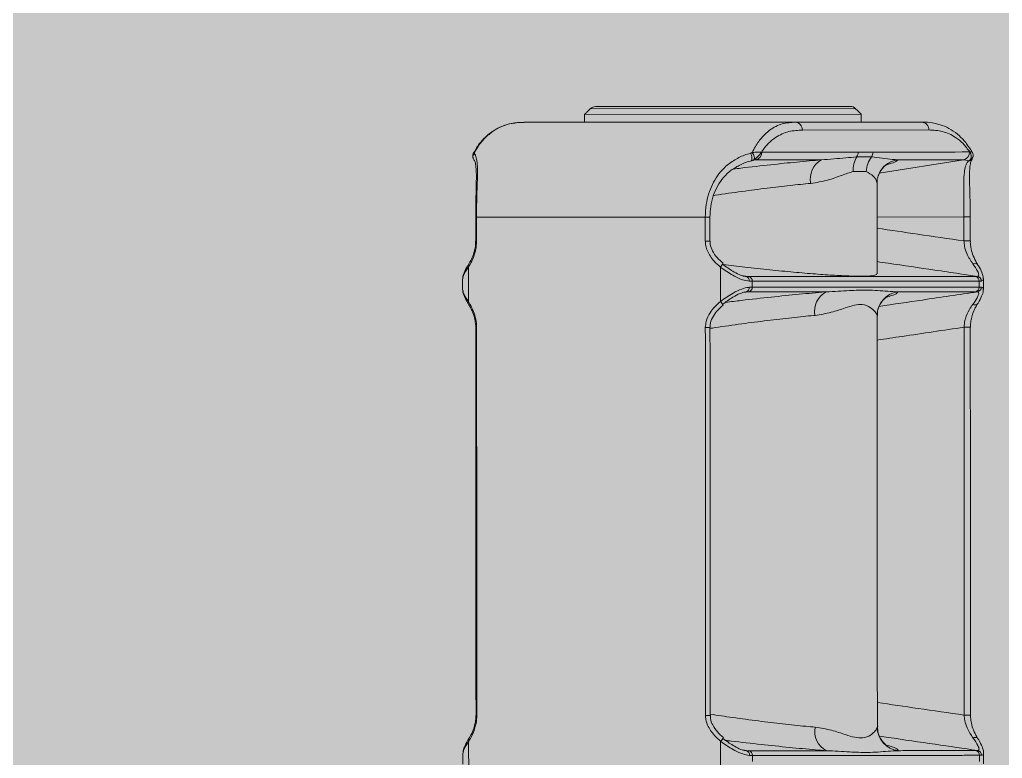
# Model space of a CAD drawing. Header units: millimetres. Extents: x 7964926 to 16080295, y -6277184 to -2986664.
# Drawn here: x 8008879.1 to 8009003.5, y -3080599.3 to -3080505.8 of the extents above; entities that cross this region are included whole.
import ezdxf

# ---------------------------------------------------------------- set-up
doc = ezdxf.new("R2010")
doc.units = ezdxf.units.MM
doc.header["$LTSCALE"] = 2000
doc.header["$MEASUREMENT"] = 0
doc.layers.add('L - paving', color=9, linetype='Continuous', lineweight=5)
doc.layers.add('L-HATCH', color=8, linetype='Continuous', lineweight=5)

# ---------------------------------------------------------------- blocks, each defined once
blk = doc.blocks.new('gym')
at = {"linetype": 'Continuous', "lineweight": 15}
for p, q in [((-3560.85, 138.08), (-3594.44, 138.06)), ((-3561.56, 138.37), (-3593.73, 138.36)), ((-3560.14, 137.37), (-3595.15, 137.35)), ((-3602.8, 136.35), (-3568.48, 136.37)), ((-3568.48, 136.37), (-3552.48, 136.38)), ((-3551.59, 135.38), (-3567.59, 135.37)), ((-3573.96, 131.52), (-3573.5, 131.59)), ((-3557.85, 129.92), (-3547.21, 131.61)), ((-3608.82, 124.34), (-3579.87, 124.36)), ((-3579.87, 124.36), (-3579.29, 124.36)), ((-3558.13, 124.37), (-3547.14, 124.38)), ((-3547.14, 124.38), (-3546.35, 124.38)), ((-3546.35, 124.38), (-3546.35, 124.38)), ((-3608.93, 124.34), (-3608.82, 124.34)), ((-3608.92, 121.3), (-3608.82, 121.3)), ((-3579.87, 121.32), (-3579.29, 121.32)), ((-3546.35, 121.34), (-3547.14, 121.34)), ((-3546.35, 121.34), (-3546.35, 121.34)), ((-3609.85, 118.02), (-3609.85, 113.67)), ((-3577.97, 113.68), (-3577.97, 118.04)), ((-3573.93, 116.25), (-3573.93, 115.48)), ((-3545.23, 115.5), (-3545.23, 116.26)), ((-3608.92, 110.39), (-3608.81, 110.39)), ((-3579.28, 110.4), (-3579.87, 110.4)), ((-3546.34, 110.42), (-3547.13, 110.42)), ((-3546.34, 110.42), (-3546.34, 110.42)), ((-3608.89, 61.3), (-3608.78, 61.3)), ((-3579.25, 61.31), (-3579.84, 61.31)), ((-3546.31, 61.33), (-3547.11, 61.33)), ((-3546.31, 61.33), (-3546.31, 61.33)), ((-3609.82, 58.01), (-3609.81, 53.66)), ((-3577.93, 53.68), (-3577.94, 58.03)), ((-3573.89, 56.24), (-3573.89, 55.47)), ((-3545.19, 55.49), (-3545.19, 56.26))]:
    blk.add_line(p, q, dxfattribs=at)
at = {"linetype": 'Continuous', "lineweight": 15, "flags": 128}
for points in [[(-3574.14, 131.45), (-3574.07, 131.47), (-3574.01, 131.55), (-3573.98, 131.66), (-3573.98, 131.8), (-3573.99, 131.97), (-3574.03, 132.14), (-3574.09, 132.3), (-3574.17, 132.44)], [(-3573.95, 132.52), (-3573.86, 132.41), (-3573.78, 132.29), (-3573.72, 132.15), (-3573.68, 132.01), (-3573.66, 131.87), (-3573.67, 131.75), (-3573.7, 131.66), (-3573.76, 131.59)], [(-3545.42, 118.38), (-3545.43, 118.38), (-3545.5, 118.46), (-3545.61, 118.5), (-3545.74, 118.52), (-3545.88, 118.5), (-3546.02, 118.45)], [(-3545.42, 113.38), (-3545.42, 113.37), (-3545.5, 113.3), (-3545.6, 113.26), (-3545.73, 113.24), (-3545.87, 113.26), (-3546.02, 113.31)], [(-3545.99, 58.44), (-3545.84, 58.49), (-3545.7, 58.51), (-3545.57, 58.5), (-3545.47, 58.45), (-3545.39, 58.38), (-3545.39, 58.37)]]:
    blk.add_lwpolyline(points, dxfattribs=at)
at = {"linetype": 'Continuous', "lineweight": 15}
for centre, radius, start, end in [((-3593.73, 137.35), 1, 90.0323, 135.0323), ((-3561.56, 137.37), 1, 45.0323, 90.0323), ((-3568.54, 135.42), 0.951, 356.9367, 86.5589), ((-3552.54, 135.43), 0.951, 356.936, 86.5591), ((-3608.77, 132.09), 0.539, 129.6536, 182.6053), ((-3608.7, 131.99), 0.581, 133.2345, 217.5282), ((-3573.7, 132.54), 0.97, 282.0112, 2.5073), ((-3572.73, 130.9), 1.68, 90.0366, 91.7389), ((-3557.98, 130.37), 3.17, 149.5763, 184.3227), ((-3561.61, 132.58), 1.08, 325.6557, 0.3231), ((-3556.28, 129.99), 3.23, 142.1092, 177.5131), ((-3559.73, 132.58), 1.08, 325.6557, 0.3231), ((-3547.41, 132.55), 0.97, 282.011, 2.5079), ((-3546.44, 130.92), 1.68, 88.3256, 90.0283), ((-3546.53, 132.14), 0.557, 287.4818, 355.964), ((-3573.49, 130.09), 1.5, 90.0526, 99.04), ((-3563.86, 129.21), 2.73, 119.1202, 192.4803), ((-3555.15, 128.63), 2.99, 97.0109, 159.7355), ((-3547.22, 130.02), 1.58, 65.7922, 89.6882), ((-3546.56, 132.03), 0.564, 269.0879, 320.5113), ((-3609.55, 118.18), 0.335, 149.96, 207.6644), ((-3579.47, 119.48), 2.08, 316.0573, 331.7592), ((-3574.87, 116.3), 0.565, 355.0935, 74.8703), ((-3574.51, 116.27), 0.582, 357.5592, 78.0514), ((-3545.81, 116.29), 0.582, 357.5569, 78.0537), ((-3545.54, 116.28), 0.595, 359.2758, 80.2982), ((-3574.87, 115.43), 0.565, 285.1942, 4.9711), ((-3574.51, 115.46), 0.582, 282.0142, 2.5043), ((-3563.33, 112.48), 2.72, 117.246, 191.7795), ((-3555.13, 111.92), 3, 97.1318, 179.9471), ((-3545.81, 115.47), 0.582, 282.0119, 2.5066), ((-3545.54, 115.48), 0.595, 279.7664, 0.7887), ((-3609.55, 113.51), 0.335, 152.4154, 209.8429), ((-3579.49, 112.22), 2.11, 28.4394, 43.9326), ((-3563.3, 59.26), 2.72, 168.2851, 242.8184), ((-3555.1, 59.82), 3, 180.1174, 262.9326), ((-3579.45, 59.49), 2.1, 316.0957, 331.6905), ((-3609.52, 58.17), 0.335, 149.9602, 207.6643), ((-3574.83, 56.29), 0.565, 355.0933, 74.8705), ((-3574.48, 56.26), 0.582, 357.5594, 78.0512), ((-3545.77, 56.28), 0.582, 357.557, 78.0536), ((-3545.51, 56.27), 0.595, 359.2756, 80.2984)]:
    blk.add_arc(centre, radius, start, end, dxfattribs=at)
for points in [[(-3594.44, 138.06), (-3595.15, 137.35)], [(-3560.14, 137.37), (-3560.85, 138.08)], [(-3595.15, 137.35), (-3595.14, 136.35)], [(-3560.14, 136.37), (-3560.14, 137.37)], [(-3609.12, 132.5), (-3609.09, 132.42)], [(-3574.17, 132.44), (-3573.95, 132.52)], [(-3573.76, 131.59), (-3573.92, 131.53)], [(-3573.92, 131.52), (-3573.89, 131.52)], [(-3546.57, 131.47), (-3546.36, 131.61)], [(-3559.51, 130.13), (-3561.14, 130.13)], [(-3558.13, 117.19), (-3558.14, 128.69)], [(-3579.29, 121.32), (-3579.29, 124.36)], [(-3546.35, 121.34), (-3546.35, 124.38)], [(-3608.93, 124.34), (-3608.92, 121.3)], [(-3574.72, 116.85), (-3575.17, 116.92)], [(-3610.58, 116.53), (-3610.58, 115.15)], [(-3574.72, 116.85), (-3574.39, 116.84)], [(-3573.93, 116.25), (-3574.3, 116.25)], [(-3545.69, 116.86), (-3545.44, 116.86)], [(-3544.95, 116.27), (-3545.23, 116.26)], [(-3544.68, 115.18), (-3544.68, 116.57)], [(-3574.92, 114.85), (-3574.72, 114.88)], [(-3574.39, 114.89), (-3574.72, 114.88)], [(-3574.3, 115.47), (-3573.93, 115.48)], [(-3545.44, 114.9), (-3545.69, 114.9)], [(-3545.23, 115.5), (-3544.94, 115.49)], [(-3558.13, 111.91), (-3558.13, 111.92)], [(-3558.1, 59.83), (-3558.13, 111.91)], [(-3608.92, 110.39), (-3608.89, 61.3)], [(-3579.25, 61.31), (-3579.28, 110.4)], [(-3546.31, 61.33), (-3546.34, 110.42)], [(-3558.1, 59.81), (-3558.1, 59.83)], [(-3610.54, 56.53), (-3610.54, 55.14)], [(-3574.69, 56.84), (-3575.14, 56.92)], [(-3574.69, 56.84), (-3574.35, 56.83)], [(-3573.89, 56.24), (-3574.27, 56.25)], [(-3545.65, 56.85), (-3545.41, 56.86)], [(-3544.91, 56.26), (-3545.19, 56.26)], [(-3544.65, 55.18), (-3544.65, 56.57)]]:
    blk.add_open_spline(points, degree=1, dxfattribs=at)
for points, knots in [([(-3602.8, 136.35), (-3603.44, 136.32), (-3604.71, 136.25), (-3606.34, 135.57), (-3607.65, 134.52), (-3608.5, 133.53), (-3608.96, 132.77), (-3609.12, 132.5)], [0, 0, 0, 0, 0.280779, 0.567233, 0.735527, 0.907527, 1, 1, 1, 1]), ([(-3602.81, 136.33), (-3602.98, 136.34), (-3603.58, 136.35), (-3604.61, 136.19), (-3605.79, 135.83), (-3606.5, 135.38), (-3606.82, 135.18)], [0, 0, 0, 0, 0.1317, 0.460852, 0.756409, 1, 1, 1, 1]), ([(-3573.95, 132.52), (-3573.81, 132.79), (-3573.41, 133.54), (-3572.67, 134.53), (-3571.54, 135.57), (-3570.13, 136.27), (-3569.03, 136.33), (-3568.48, 136.37)], [0, 0, 0, 0, 0.092473, 0.260569, 0.432764, 0.712598, 1, 1, 1, 1]), ([(-3550.44, 136.1), (-3550.66, 136.16), (-3551.33, 136.35), (-3552.02, 136.39), (-3552.46, 136.38), (-3552.48, 136.38)], [0, 0, 0, 0, 0.322011, 0.966194, 1, 1, 1, 1]), ([(-3546.11, 132.58), (-3546.34, 132.95), (-3546.83, 133.74), (-3547.72, 134.68), (-3548.76, 135.46), (-3549.69, 135.93), (-3550.26, 136.06), (-3550.44, 136.1)], [0, 0, 0, 0, 0.188797, 0.410391, 0.641811, 0.884107, 1, 1, 1, 1]), ([(-3606.82, 135.18), (-3606.86, 135.15), (-3607.25, 134.93), (-3607.92, 134.28), (-3608.66, 133.43), (-3609.03, 132.76), (-3609.15, 132.54)], [0, 0, 0, 0, 0.047193, 0.4410939, 0.8115073, 1, 1, 1, 1]), ([(-3567.59, 135.37), (-3568.15, 135.34), (-3569.3, 135.28), (-3570.75, 134.65), (-3571.92, 133.72), (-3572.49, 132.96), (-3572.78, 132.58)], [0, 0, 0, 0, 0.313321, 0.632442, 0.814297, 1, 1, 1, 1]), ([(-3546.39, 132.6), (-3546.68, 132.97), (-3547.25, 133.73), (-3548.41, 134.65), (-3549.87, 135.29), (-3551.01, 135.35), (-3551.59, 135.38)], [0, 0, 0, 0, 0.181627, 0.367555, 0.679809, 1, 1, 1, 1]), ([(-3609.18, 132.55), (-3609.18, 132.54), (-3609.24, 132.47), (-3609.31, 132.29), (-3609.31, 132.12), (-3609.31, 132.06)], [0, 0, 0, 0, 0.077989, 0.665234, 1, 1, 1, 1]), ([(-3609.31, 132.06), (-3609.31, 132), (-3609.3, 131.91), (-3609.25, 131.82), (-3609.24, 131.79)], [0, 0, 0, 0, 0.707607, 1, 1, 1, 1]), ([(-3609.18, 132.55), (-3609.18, 132.55), (-3609.2, 132.54), (-3609.15, 132.52), (-3609.12, 132.5)], [0, 0, 0, 0, 0.154236, 1, 1, 1, 1]), ([(-3609.09, 132.42), (-3609.05, 132.34), (-3608.9, 132.11), (-3608.76, 131.52), (-3608.68, 130.37), (-3608.73, 128.55), (-3608.81, 126.32), (-3608.82, 124.88), (-3608.82, 124.34)], [0, 0, 0, 0, 0.075848, 0.230181, 0.384334, 0.621014, 0.86011, 1, 1, 1, 1]), ([(-3579.87, 124.36), (-3579.85, 124.89), (-3579.78, 126.34), (-3579.08, 128.56), (-3577.8, 130.39), (-3576.35, 131.54), (-3575.18, 132.13), (-3574.42, 132.36), (-3574.17, 132.44)], [0, 0, 0, 0, 0.13989, 0.378987, 0.615665, 0.76982, 0.924153, 1, 1, 1, 1]), ([(-3573.95, 132.52), (-3573.8, 132.54), (-3573.57, 132.56), (-3573.27, 132.58), (-3573.07, 132.59), (-3572.93, 132.59), (-3572.86, 132.59), (-3572.83, 132.58), (-3572.81, 132.58), (-3572.79, 132.58), (-3572.79, 132.58), (-3572.78, 132.58), (-3572.78, 132.58), (-3572.78, 132.58)], [0, 0, 0, 0, 0.297241, 0.449272, 0.712119, 0.836835, 0.905834, 0.945425, 0.968346, 0.981642, 0.989361, 0.995883, 1, 1, 1, 1]), ([(-3572.78, 132.58), (-3572.78, 132.58), (-3572.78, 132.57), (-3572.79, 132.57), (-3572.79, 132.55), (-3572.81, 132.53), (-3572.83, 132.5), (-3572.88, 132.43), (-3572.99, 132.27), (-3573.16, 132.07), (-3573.43, 131.81), (-3573.63, 131.68), (-3573.76, 131.59)], [0, 0, 0, 0, 0.0042525, 0.0145565, 0.025213, 0.0437465, 0.0762621, 0.134449, 0.2447703, 0.5562763, 0.7016443, 1, 1, 1, 1]), ([(-3572.73, 132.58), (-3572.43, 132.58), (-3570.92, 132.58), (-3566.85, 132.58), (-3563.08, 132.59), (-3560.53, 132.59)], [0, 0, 0, 0, 0.074284, 0.371417, 1, 1, 1, 1]), ([(-3565.19, 131.6), (-3564.13, 131.68), (-3562.55, 131.81), (-3561.17, 131.93), (-3560.72, 131.97)], [0, 0, 0, 0, 0.668913, 1, 1, 1, 1]), ([(-3560.72, 131.97), (-3560.4, 131.99), (-3559.75, 132.01), (-3559.15, 131.99), (-3558.83, 131.97)], [0, 0, 0, 0, 0.481706, 1, 1, 1, 1]), ([(-3560.53, 132.59), (-3560.23, 132.59), (-3559.6, 132.58), (-3558.97, 132.59), (-3558.65, 132.59)], [0, 0, 0, 0, 0.481689, 1, 1, 1, 1]), ([(-3558.83, 131.97), (-3557.92, 131.86), (-3556.72, 131.71), (-3555.74, 131.62), (-3555.52, 131.6)], [0, 0, 0, 0, 0.766573, 1, 1, 1, 1]), ([(-3558.65, 132.59), (-3557, 132.59), (-3552.93, 132.59), (-3548.86, 132.59), (-3546.44, 132.6)], [0, 0, 0, 0, 0.405733, 1, 1, 1, 1]), ([(-3546.1, 132.58), (-3546.11, 132.59), (-3546.12, 132.6), (-3546.19, 132.61), (-3546.27, 132.61), (-3546.32, 132.6), (-3546.35, 132.6), (-3546.37, 132.6), (-3546.38, 132.6), (-3546.39, 132.6), (-3546.39, 132.6), (-3546.39, 132.6), (-3546.39, 132.6)], [0, 0, 0, 0, 0.174963, 0.568724, 0.755543, 0.8589, 0.918222, 0.952562, 0.9725, 0.984059, 0.993812, 1, 1, 1, 1]), ([(-3546.36, 131.61), (-3546.3, 131.7), (-3546.22, 131.83), (-3546.21, 132.09), (-3546.25, 132.28), (-3546.32, 132.44), (-3546.35, 132.51), (-3546.37, 132.55), (-3546.38, 132.57), (-3546.39, 132.58), (-3546.39, 132.59), (-3546.39, 132.59), (-3546.39, 132.6)], [0, 0, 0, 0, 0.2983535, 0.4437244, 0.7552275, 0.8655437, 0.9237381, 0.956258, 0.9747874, 0.9854297, 0.9957362, 1, 1, 1, 1]), ([(-3546.13, 131.69), (-3546.1, 131.73), (-3546.02, 131.82), (-3545.98, 131.97), (-3545.98, 132.06), (-3545.98, 132.1)], [0, 0, 0, 0, 0.325044, 0.734806, 1, 1, 1, 1]), ([(-3545.97, 132.1), (-3545.97, 132.16), (-3545.97, 132.28), (-3546.03, 132.45), (-3546.08, 132.54), (-3546.1, 132.58)], [0, 0, 0, 0, 0.295432, 0.688269, 1, 1, 1, 1]), ([(-3609.16, 131.64), (-3609.16, 131.63), (-3609.11, 131.59), (-3608.99, 131.33), (-3608.88, 130.71), (-3608.84, 129.79), (-3608.85, 128.87), (-3608.86, 128.22), (-3608.87, 128.02)], [0, 0, 0, 0, 0.0348983, 0.2425353, 0.4659135, 0.6854096, 0.9023669, 1, 1, 1, 1]), ([(-3579.28, 124.36), (-3579.27, 124.81), (-3579.23, 125.73), (-3578.89, 127.07), (-3578.35, 128.33), (-3577.58, 129.42), (-3576.61, 130.33), (-3575.41, 131.02), (-3574.48, 131.4), (-3573.95, 131.49), (-3573.91, 131.5)], [0, 0, 0, 0, 0.127112, 0.263221, 0.399273, 0.538263, 0.680624, 0.829417, 0.987853, 1, 1, 1, 1]), ([(-3576.31, 130.44), (-3576, 130.48), (-3574.39, 130.68), (-3571.67, 130.98), (-3568.22, 131.34), (-3566.21, 131.51), (-3565.19, 131.6)], [0, 0, 0, 0, 0.078966, 0.405242, 0.698886, 1, 1, 1, 1]), ([(-3573.84, 131.54), (-3573.81, 131.55), (-3573.77, 131.57), (-3573.74, 131.57), (-3573.73, 131.57)], [0, 0, 0, 0, 0.586565, 1, 1, 1, 1]), ([(-3565.19, 131.6), (-3565.54, 131.6), (-3568.31, 131.59), (-3571.08, 131.59), (-3573.5, 131.59)], [0, 0, 0, 0, 0.1269, 1, 1, 1, 1]), ([(-3557.95, 129.6), (-3557.92, 129.72), (-3557.82, 130.07), (-3557.5, 130.49), (-3557.16, 130.84), (-3556.91, 131.01), (-3556.79, 131.07), (-3556.8, 131.07), (-3556.81, 131.06)], [0, 0, 0, 0, 0.097569, 0.287236, 0.467725, 0.658374, 0.877868, 1, 1, 1, 1]), ([(-3555.52, 131.6), (-3555.59, 131.51), (-3555.74, 131.34), (-3556.46, 131.11), (-3556.79, 131.01)], [0, 0, 0, 0, 0.5379, 1, 1, 1, 1]), ([(-3547.21, 131.61), (-3547.51, 131.61), (-3549.02, 131.6), (-3551.79, 131.6), (-3554.26, 131.6), (-3555.52, 131.6)], [0, 0, 0, 0, 0.109137, 0.545689, 1, 1, 1, 1]), ([(-3547.14, 124.38), (-3547.14, 124.85), (-3547.15, 126.11), (-3547.18, 128.07), (-3547.15, 129.67), (-3546.99, 130.67), (-3546.8, 131.19), (-3546.63, 131.4), (-3546.57, 131.47)], [0, 0, 0, 0, 0.136372, 0.370682, 0.606157, 0.763521, 0.921131, 1, 1, 1, 1]), ([(-3546.4, 127.75), (-3546.41, 128.01), (-3546.43, 128.71), (-3546.44, 129.69), (-3546.41, 130.62), (-3546.31, 131.28), (-3546.19, 131.59), (-3546.13, 131.65), (-3546.12, 131.67)], [0, 0, 0, 0, 0.11761, 0.321335, 0.524764, 0.726842, 0.932643, 1, 1, 1, 1]), ([(-3561.14, 130.13), (-3561.62, 129.98), (-3562.59, 129.66), (-3564.37, 128.97), (-3565.8, 128.74), (-3566.53, 128.62)], [0, 0, 0, 0, 0.319772, 0.656313, 1, 1, 1, 1]), ([(-3558.15, 128.69), (-3558.16, 128.75), (-3558.17, 128.92), (-3558.54, 129.57), (-3559.19, 129.94), (-3559.51, 130.13)], [0, 0, 0, 0, 0.195189, 0.593212, 1, 1, 1, 1]), ([(-3558.12, 128.69), (-3558.13, 128.75), (-3558.14, 129.01), (-3558.1, 129.38), (-3557.96, 129.64), (-3557.95, 129.66)], [0, 0, 0, 0, 0.190497, 0.914526, 1, 1, 1, 1]), ([(-3566.53, 128.62), (-3567.39, 128.54), (-3569.13, 128.37), (-3572.09, 128.02), (-3575.27, 127.6), (-3577.58, 127.28), (-3578.77, 127.1), (-3578.85, 127.09)], [0, 0, 0, 0, 0.2327566, 0.4714644, 0.7229941, 0.9818997, 1, 1, 1, 1]), ([(-3608.87, 128.02), (-3608.87, 127.78), (-3608.89, 127.11), (-3608.92, 125.85), (-3608.92, 124.85), (-3608.92, 124.34)], [0, 0, 0, 0, 0.2189193, 0.6106606, 1, 1, 1, 1]), ([(-3546.35, 124.38), (-3546.35, 124.84), (-3546.35, 125.8), (-3546.38, 126.95), (-3546.4, 127.57), (-3546.4, 127.75)], [0, 0, 0, 0, 0.38965, 0.819571, 1, 1, 1, 1]), ([(-3579.87, 121.32), (-3579.87, 121.72), (-3579.87, 122.73), (-3579.87, 123.75), (-3579.87, 124.36)], [0, 0, 0, 0, 0.394492, 1, 1, 1, 1]), ([(-3547.14, 121.34), (-3547.14, 121.97), (-3547.14, 122.99), (-3547.14, 124), (-3547.14, 124.38)], [0, 0, 0, 0, 0.628029, 1, 1, 1, 1]), ([(-3608.82, 124.34), (-3608.82, 123.94), (-3608.82, 122.93), (-3608.82, 121.92), (-3608.82, 121.3)], [0, 0, 0, 0, 0.394495, 1, 1, 1, 1]), ([(-3547.14, 121.34), (-3549.09, 121.62), (-3552.75, 122.16), (-3556.42, 122.7), (-3558.13, 122.95)], [0, 0, 0, 0, 0.531967, 1, 1, 1, 1]), ([(-3608.82, 121.3), (-3608.84, 120.95), (-3608.86, 120.53), (-3609.06, 119.65), (-3609.36, 118.85), (-3609.71, 118.26), (-3609.85, 118.02)], [0, 0, 0, 0, 0.26908, 0.32301, 0.723013, 1, 1, 1, 1]), ([(-3608.94, 121.3), (-3608.94, 121.08), (-3608.94, 120.73), (-3609.02, 120.42), (-3609.05, 120.31)], [0, 0, 0, 0, 0.638256, 1, 1, 1, 1]), ([(-3577.97, 118.04), (-3578.24, 118.28), (-3578.89, 118.86), (-3579.6, 119.9), (-3579.86, 120.83), (-3579.87, 121.25), (-3579.87, 121.32)], [0, 0, 0, 0, 0.276951, 0.676904, 0.946554, 1, 1, 1, 1]), ([(-3577.62, 118.51), (-3577.88, 118.74), (-3578.41, 119.2), (-3578.96, 120.02), (-3579.28, 120.76), (-3579.26, 121.19), (-3579.25, 121.32)], [0, 0, 0, 0, 0.309398, 0.621984, 0.882548, 1, 1, 1, 1]), ([(-3546.02, 118.45), (-3546.29, 118.85), (-3546.71, 119.48), (-3547.08, 120.54), (-3547.12, 121.11), (-3547.14, 121.34)], [0, 0, 0, 0, 0.508323, 0.808245, 1, 1, 1, 1]), ([(-3546.28, 120.69), (-3546.31, 120.84), (-3546.35, 121.05), (-3546.33, 121.27), (-3546.33, 121.34)], [0, 0, 0, 0, 0.697985, 1, 1, 1, 1]), ([(-3545.42, 118.38), (-3545.46, 118.45), (-3545.66, 118.76), (-3545.95, 119.39), (-3546.22, 120.12), (-3546.27, 120.57), (-3546.28, 120.69)], [0, 0, 0, 0, 0.116866, 0.532596, 0.870858, 1, 1, 1, 1]), ([(-3609.05, 120.31), (-3609.08, 120.15), (-3609.18, 119.68), (-3609.46, 119.01), (-3609.72, 118.57), (-3609.85, 118.35)], [0, 0, 0, 0, 0.194534, 0.591795, 1, 1, 1, 1]), ([(-3609.84, 118.34), (-3609.88, 118.28), (-3610.12, 117.91), (-3610.38, 117.34), (-3610.59, 116.87), (-3610.56, 116.6), (-3610.56, 116.56)], [0, 0, 0, 0, 0.09135, 0.561946, 0.930084, 1, 1, 1, 1]), ([(-3577.72, 118.43), (-3577.65, 118.38), (-3577.16, 118.01), (-3576.37, 117.46), (-3575.44, 117), (-3574.95, 116.86), (-3574.75, 116.85), (-3574.72, 116.85)], [0, 0, 0, 0, 0.068046, 0.474694, 0.738911, 0.956421, 1, 1, 1, 1]), ([(-3558.2, 117.19), (-3558.19, 117.15), (-3558.16, 117.04), (-3558.7, 116.93), (-3559.79, 116.87), (-3561.39, 116.89), (-3563.45, 116.98), (-3565.89, 117.15), (-3568.66, 117.38), (-3571.68, 117.68), (-3574.71, 118.01), (-3576.72, 118.26), (-3577.64, 118.37)], [0, 0, 0, 0, 0.056854, 0.164327, 0.270867, 0.377406, 0.483499, 0.589595, 0.695913, 0.802235, 0.909346, 1, 1, 1, 1]), ([(-3558.13, 118.72), (-3557.67, 118.66), (-3555.24, 118.3), (-3551.75, 117.79), (-3547.98, 117.24), (-3546.18, 116.97), (-3545.44, 116.86)], [0, 0, 0, 0, 0.1086847, 0.5755392, 0.8239531, 1, 1, 1, 1]), ([(-3545.44, 116.86), (-3545.42, 116.87), (-3545.31, 116.88), (-3545.23, 117.04), (-3545.4, 117.57), (-3545.79, 118.12), (-3546.02, 118.45)], [0, 0, 0, 0, 0.047878, 0.285055, 0.573066, 1, 1, 1, 1]), ([(-3544.7, 116.6), (-3544.7, 116.67), (-3544.71, 116.93), (-3544.9, 117.42), (-3545.15, 117.95), (-3545.39, 118.32), (-3545.42, 118.38)], [0, 0, 0, 0, 0.126593, 0.444416, 0.908437, 1, 1, 1, 1]), ([(-3609.85, 118.02), (-3610.1, 117.64), (-3610.5, 117.04), (-3610.54, 116.69), (-3610.55, 116.57)], [0, 0, 0, 0, 0.645036, 1, 1, 1, 1]), ([(-3574.3, 116.25), (-3574.58, 116.29), (-3575.14, 116.37), (-3576.34, 116.94), (-3577.3, 117.55), (-3577.89, 117.98), (-3577.97, 118.04)], [0, 0, 0, 0, 0.273807, 0.541964, 0.935712, 1, 1, 1, 1]), ([(-3574.39, 116.84), (-3574.21, 116.84), (-3573.3, 116.84), (-3569.49, 116.84), (-3562.99, 116.85), (-3554.33, 116.85), (-3548.57, 116.85), (-3545.69, 116.86)], [0, 0, 0, 0, 0.018947, 0.094737, 0.397896, 0.698948, 1, 1, 1, 1]), ([(-3545.23, 116.26), (-3545.41, 116.26), (-3546.31, 116.26), (-3550.12, 116.26), (-3559.51, 116.25), (-3568.17, 116.25), (-3573.93, 116.25)], [0, 0, 0, 0, 0.018948, 0.094737, 0.397897, 1, 1, 1, 1]), ([(-3544.71, 116.57), (-3544.7, 116.54), (-3544.65, 116.36), (-3544.78, 116.29), (-3544.92, 116.27), (-3544.95, 116.27)], [0, 0, 0, 0, 0.137649, 0.853952, 1, 1, 1, 1]), ([(-3610.56, 115.12), (-3610.57, 115.08), (-3610.57, 114.86), (-3610.41, 114.43), (-3610.18, 113.88), (-3609.91, 113.47), (-3609.82, 113.34)], [0, 0, 0, 0, 0.072088, 0.365673, 0.809267, 1, 1, 1, 1]), ([(-3610.55, 115.12), (-3610.54, 115.02), (-3610.52, 114.73), (-3610.19, 114.15), (-3609.89, 113.73), (-3609.85, 113.67)], [0, 0, 0, 0, 0.279918, 0.898931, 1, 1, 1, 1]), ([(-3577.97, 113.68), (-3577.43, 114.06), (-3576.52, 114.7), (-3575.3, 115.28), (-3574.63, 115.46), (-3574.35, 115.47), (-3574.3, 115.47)], [0, 0, 0, 0, 0.410436, 0.700951, 0.949355, 1, 1, 1, 1]), ([(-3574.72, 114.88), (-3574.76, 114.88), (-3574.97, 114.86), (-3575.52, 114.7), (-3576.53, 114.17), (-3577.27, 113.62), (-3577.71, 113.29)], [0, 0, 0, 0, 0.047875, 0.285053, 0.573065, 1, 1, 1, 1]), ([(-3577.32, 113.57), (-3576.65, 113.65), (-3574.7, 113.89), (-3571.53, 114.24), (-3567.96, 114.61), (-3565.71, 114.8), (-3564.63, 114.89), (-3564.57, 114.89)], [0, 0, 0, 0, 0.147563, 0.427639, 0.706242, 0.984831, 1, 1, 1, 1]), ([(-3564.57, 114.89), (-3564.96, 114.89), (-3568.24, 114.89), (-3571.51, 114.89), (-3574.39, 114.89)], [0, 0, 0, 0, 0.119622, 1, 1, 1, 1]), ([(-3573.93, 115.48), (-3573.75, 115.48), (-3572.84, 115.48), (-3569.03, 115.48), (-3559.65, 115.49), (-3550.99, 115.49), (-3545.23, 115.5)], [0, 0, 0, 0, 0.018947, 0.094737, 0.397896, 1, 1, 1, 1]), ([(-3564.57, 114.89), (-3563.57, 114.95), (-3561.76, 115.05), (-3559.18, 115.18), (-3557.14, 114.98), (-3555.92, 114.92), (-3555.5, 114.9)], [0, 0, 0, 0, 0.29243, 0.531711, 0.836543, 1, 1, 1, 1]), ([(-3545.44, 114.9), (-3547.76, 114.55), (-3551.9, 113.94), (-3556.05, 113.33), (-3557.87, 113.06)], [0, 0, 0, 0, 0.559451, 1, 1, 1, 1]), ([(-3555.5, 114.9), (-3555.51, 114.86), (-3555.54, 114.74), (-3555.88, 114.54), (-3556.54, 114.34), (-3556.78, 114.26)], [0, 0, 0, 0, 0.221538, 0.715844, 1, 1, 1, 1]), ([(-3545.69, 114.9), (-3545.87, 114.9), (-3546.77, 114.9), (-3550.05, 114.9), (-3553.14, 114.9), (-3555.5, 114.9)], [0, 0, 0, 0, 0.0554093, 0.2770436, 1, 1, 1, 1]), ([(-3546.02, 113.31), (-3545.98, 113.36), (-3545.7, 113.73), (-3545.36, 114.28), (-3545.23, 114.75), (-3545.32, 114.88), (-3545.42, 114.89), (-3545.44, 114.9)], [0, 0, 0, 0, 0.068044, 0.474692, 0.738908, 0.956419, 1, 1, 1, 1]), ([(-3545.42, 113.38), (-3545.4, 113.41), (-3545.17, 113.76), (-3544.92, 114.31), (-3544.68, 114.82), (-3544.7, 115.11), (-3544.7, 115.15)], [0, 0, 0, 0, 0.043379, 0.518916, 0.921041, 1, 1, 1, 1]), ([(-3544.94, 115.49), (-3544.82, 115.47), (-3544.66, 115.43), (-3544.7, 115.23), (-3544.71, 115.18)], [0, 0, 0, 0, 0.789706, 1, 1, 1, 1]), ([(-3609.85, 113.67), (-3609.59, 113.22), (-3609.19, 112.49), (-3608.86, 111.29), (-3608.82, 110.64), (-3608.81, 110.39)], [0, 0, 0, 0, 0.500934, 0.803086, 1, 1, 1, 1]), ([(-3609.85, 113.34), (-3609.8, 113.27), (-3609.6, 112.96), (-3609.31, 112.33), (-3609.05, 111.6), (-3609, 111.15), (-3608.98, 111.03)], [0, 0, 0, 0, 0.116844, 0.532582, 0.870852, 1, 1, 1, 1]), ([(-3579.87, 110.4), (-3579.84, 110.66), (-3579.79, 111.31), (-3579.2, 112.51), (-3578.44, 113.23), (-3577.97, 113.68)], [0, 0, 0, 0, 0.1969139, 0.499064, 1, 1, 1, 1]), ([(-3579.24, 110.4), (-3579.25, 110.53), (-3579.28, 110.94), (-3578.98, 111.65), (-3578.44, 112.49), (-3577.91, 112.97), (-3577.63, 113.22)], [0, 0, 0, 0, 0.10881, 0.369155, 0.660606, 1, 1, 1, 1]), ([(-3558.13, 111.92), (-3558.18, 112.06), (-3558.29, 112.31), (-3558.96, 112.97), (-3559.87, 113.35), (-3560.97, 113.24), (-3562.27, 112.85), (-3563.89, 112.26), (-3565.29, 112.03), (-3565.99, 111.92)], [0, 0, 0, 0, 0.169704, 0.319964, 0.469682, 0.585046, 0.700712, 0.850543, 1, 1, 1, 1]), ([(-3558.09, 111.91), (-3558.09, 112.09), (-3558.11, 112.54), (-3557.86, 113.19), (-3557.5, 113.75), (-3557.14, 114.09), (-3556.89, 114.26), (-3556.78, 114.32), (-3556.79, 114.31), (-3556.8, 114.31)], [0, 0, 0, 0, 0.109969, 0.281025, 0.435284, 0.581942, 0.733859, 0.908421, 1, 1, 1, 1]), ([(-3547.13, 110.42), (-3547.11, 110.71), (-3547.08, 111.08), (-3546.86, 111.86), (-3546.53, 112.58), (-3546.17, 113.1), (-3546.02, 113.31)], [0, 0, 0, 0, 0.249124, 0.316204, 0.717818, 1, 1, 1, 1]), ([(-3546.2, 111.47), (-3546.17, 111.6), (-3546.08, 112.06), (-3545.8, 112.71), (-3545.54, 113.15), (-3545.41, 113.38)], [0, 0, 0, 0, 0.176343, 0.582643, 1, 1, 1, 1]), ([(-3608.98, 111.03), (-3608.95, 110.88), (-3608.91, 110.67), (-3608.93, 110.45), (-3608.93, 110.39)], [0, 0, 0, 0, 0.698233, 1, 1, 1, 1]), ([(-3565.99, 111.92), (-3566.04, 111.92), (-3566.96, 111.83), (-3568.91, 111.64), (-3571.99, 111.28), (-3575.26, 110.85), (-3577.72, 110.51), (-3579.06, 110.3), (-3579.28, 110.27)], [0, 0, 0, 0, 0.012729, 0.243224, 0.480569, 0.712582, 0.951399, 1, 1, 1, 1]), ([(-3546.33, 110.42), (-3546.32, 110.64), (-3546.32, 111.01), (-3546.24, 111.34), (-3546.2, 111.47)], [0, 0, 0, 0, 0.604982, 1, 1, 1, 1]), ([(-3608.81, 110.39), (-3608.81, 109.99), (-3608.81, 107.98), (-3608.81, 99.58), (-3608.8, 83.62), (-3608.79, 69.26), (-3608.78, 61.3)], [0, 0, 0, 0, 0.024448, 0.12224, 0.513408, 1, 1, 1, 1]), ([(-3579.84, 61.31), (-3579.84, 61.71), (-3579.84, 63.71), (-3579.84, 72.11), (-3579.85, 88.08), (-3579.86, 102.44), (-3579.87, 110.4)], [0, 0, 0, 0, 0.024448, 0.12224, 0.513408, 1, 1, 1, 1]), ([(-3558.13, 108.8), (-3557.07, 108.95), (-3553.4, 109.49), (-3549.74, 110.04), (-3547.13, 110.42)], [0, 0, 0, 0, 0.288775, 1, 1, 1, 1]), ([(-3547.11, 61.33), (-3547.11, 69.51), (-3547.12, 85.88), (-3547.13, 102.24), (-3547.13, 110.42)], [0, 0, 0, 0, 0.5, 1, 1, 1, 1]), ([(-3547.11, 61.33), (-3549.06, 61.62), (-3552.72, 62.15), (-3556.38, 62.69), (-3558.1, 62.94)], [0, 0, 0, 0, 0.531967, 1, 1, 1, 1]), ([(-3608.78, 61.3), (-3608.8, 60.94), (-3608.83, 60.52), (-3609.03, 59.65), (-3609.33, 58.84), (-3609.67, 58.25), (-3609.82, 58.01)], [0, 0, 0, 0, 0.269079, 0.323008, 0.723013, 1, 1, 1, 1]), ([(-3608.9, 61.3), (-3608.9, 61.07), (-3608.9, 60.72), (-3608.99, 60.41), (-3609.01, 60.3)], [0, 0, 0, 0, 0.638261, 1, 1, 1, 1]), ([(-3577.94, 58.03), (-3578.2, 58.27), (-3578.86, 58.86), (-3579.57, 59.9), (-3579.83, 60.82), (-3579.84, 61.24), (-3579.84, 61.31)], [0, 0, 0, 0, 0.276952, 0.676906, 0.946556, 1, 1, 1, 1]), ([(-3579.25, 61.45), (-3578.31, 61.31), (-3576.26, 61), (-3573.16, 60.59), (-3570.03, 60.22), (-3567.65, 59.96), (-3566.36, 59.85), (-3565.96, 59.81)], [0, 0, 0, 0, 0.201229, 0.436723, 0.663603, 0.896942, 1, 1, 1, 1]), ([(-3577.59, 58.5), (-3577.85, 58.73), (-3578.38, 59.19), (-3578.93, 60.02), (-3579.24, 60.75), (-3579.22, 61.18), (-3579.22, 61.31)], [0, 0, 0, 0, 0.3094579, 0.6220177, 0.8825621, 1, 1, 1, 1]), ([(-3545.99, 58.44), (-3546.25, 58.84), (-3546.68, 59.47), (-3547.04, 60.53), (-3547.09, 61.11), (-3547.11, 61.33)], [0, 0, 0, 0, 0.508323, 0.808245, 1, 1, 1, 1]), ([(-3546.25, 60.69), (-3546.28, 60.83), (-3546.32, 61.04), (-3546.3, 61.26), (-3546.3, 61.33)], [0, 0, 0, 0, 0.697981, 1, 1, 1, 1]), ([(-3609.01, 60.3), (-3609.05, 60.15), (-3609.14, 59.68), (-3609.43, 59), (-3609.69, 58.56), (-3609.82, 58.34)], [0, 0, 0, 0, 0.194535, 0.591796, 1, 1, 1, 1]), ([(-3565.96, 59.81), (-3565.26, 59.7), (-3563.86, 59.47), (-3562.24, 58.89), (-3560.94, 58.5), (-3559.83, 58.39), (-3558.93, 58.76), (-3558.26, 59.43), (-3558.15, 59.68), (-3558.1, 59.81)], [0, 0, 0, 0, 0.149457, 0.299288, 0.414954, 0.530318, 0.680036, 0.830296, 1, 1, 1, 1]), ([(-3556.77, 57.43), (-3556.77, 57.43), (-3556.74, 57.42), (-3556.86, 57.48), (-3557.14, 57.67), (-3557.54, 58.08), (-3557.91, 58.72), (-3558.12, 59.37), (-3558.08, 59.77), (-3558.06, 59.88)], [0, 0, 0, 0, 0.078688, 0.269627, 0.433254, 0.59169, 0.757271, 0.935204, 1, 1, 1, 1]), ([(-3545.38, 58.37), (-3545.43, 58.44), (-3545.63, 58.76), (-3545.92, 59.39), (-3546.18, 60.11), (-3546.23, 60.56), (-3546.25, 60.69)], [0, 0, 0, 0, 0.116846, 0.532583, 0.870853, 1, 1, 1, 1]), ([(-3557.85, 58.68), (-3557.47, 58.62), (-3555.12, 58.28), (-3550.97, 57.67), (-3547.2, 57.12), (-3545.41, 56.86)], [0, 0, 0, 0, 0.091251, 0.567237, 1, 1, 1, 1]), ([(-3609.81, 58.33), (-3609.85, 58.27), (-3610.08, 57.91), (-3610.34, 57.34), (-3610.55, 56.86), (-3610.53, 56.6), (-3610.53, 56.55)], [0, 0, 0, 0, 0.091349, 0.561946, 0.930083, 1, 1, 1, 1]), ([(-3609.82, 58.01), (-3610.07, 57.63), (-3610.46, 57.03), (-3610.5, 56.68), (-3610.52, 56.56)], [0, 0, 0, 0, 0.645036, 1, 1, 1, 1]), ([(-3574.27, 56.25), (-3574.55, 56.29), (-3575.1, 56.37), (-3576.31, 56.93), (-3577.27, 57.54), (-3577.85, 57.97), (-3577.94, 58.03)], [0, 0, 0, 0, 0.273807, 0.541964, 0.935712, 1, 1, 1, 1]), ([(-3577.68, 58.43), (-3577.61, 58.37), (-3577.13, 58), (-3576.34, 57.46), (-3575.41, 56.99), (-3574.92, 56.85), (-3574.72, 56.84), (-3574.69, 56.84)], [0, 0, 0, 0, 0.0680459, 0.4746948, 0.7389113, 0.9564212, 1, 1, 1, 1]), ([(-3564.54, 56.84), (-3565, 56.88), (-3566.48, 56.99), (-3569.22, 57.25), (-3572.81, 57.62), (-3575.55, 57.93), (-3577.06, 58.12), (-3577.3, 58.15)], [0, 0, 0, 0, 0.122608, 0.396179, 0.669763, 0.945604, 1, 1, 1, 1]), ([(-3556.74, 57.49), (-3556.38, 57.37), (-3555.66, 57.12), (-3555.46, 56.93), (-3555.47, 56.85), (-3555.47, 56.84)], [0, 0, 0, 0, 0.483336, 0.973319, 1, 1, 1, 1]), ([(-3545.41, 56.86), (-3545.39, 56.86), (-3545.28, 56.87), (-3545.19, 57.03), (-3545.37, 57.56), (-3545.76, 58.11), (-3545.99, 58.44)], [0, 0, 0, 0, 0.0478778, 0.2850548, 0.5730664, 1, 1, 1, 1]), ([(-3544.67, 56.59), (-3544.67, 56.67), (-3544.67, 56.92), (-3544.86, 57.42), (-3545.12, 57.95), (-3545.35, 58.31), (-3545.39, 58.37)], [0, 0, 0, 0, 0.126589, 0.444403, 0.908412, 1, 1, 1, 1]), ([(-3574.35, 56.83), (-3574.17, 56.83), (-3573.27, 56.83), (-3570, 56.84), (-3566.91, 56.84), (-3564.54, 56.84)], [0, 0, 0, 0, 0.055408, 0.277044, 1, 1, 1, 1]), ([(-3545.19, 56.26), (-3545.37, 56.26), (-3546.28, 56.25), (-3550.09, 56.25), (-3559.47, 56.25), (-3568.13, 56.24), (-3573.89, 56.24)], [0, 0, 0, 0, 0.018948, 0.094737, 0.397897, 1, 1, 1, 1]), ([(-3555.47, 56.84), (-3555.89, 56.82), (-3557.1, 56.75), (-3559.15, 56.56), (-3561.73, 56.69), (-3563.54, 56.79), (-3564.54, 56.84)], [0, 0, 0, 0, 0.163457, 0.468289, 0.70757, 1, 1, 1, 1]), ([(-3555.47, 56.84), (-3555.08, 56.84), (-3551.81, 56.85), (-3548.53, 56.85), (-3545.65, 56.85)], [0, 0, 0, 0, 0.119622, 1, 1, 1, 1]), ([(-3544.67, 56.57), (-3544.67, 56.54), (-3544.62, 56.35), (-3544.75, 56.28), (-3544.89, 56.27), (-3544.91, 56.26)], [0, 0, 0, 0, 0.13765, 0.853952, 1, 1, 1, 1])]:
    blk.add_open_spline(points, degree=3, knots=knots, dxfattribs=at)

msp = doc.modelspace()

# ---------------------------------------------------------------- hatches: boundary and pattern name
at = {"layer": 'L - paving'}
h = msp.add_hatch(dxfattribs=at)
h.set_pattern_fill('ANSI36', color=37, scale=1000)
h.paths.add_polyline_path([(7997249.07, -3079450.78), (7997249.07, -3078947.26), (7999248.19, -3078947.26), (7999248.19, -3079450.78)], flags=16)
h.paths.add_polyline_path([(8000120.75, -3079437.9), (8000120.75, -3078934.38), (8002119.87, -3078934.38), (8002119.87, -3079437.9)], flags=16)
h.paths.add_polyline_path([(8015248.98, -3079419.06), (8015248.98, -3078915.54), (8017248.09, -3078915.54), (8017248.09, -3079419.06)], flags=16)
h.paths.add_polyline_path([(8018120.65, -3079406.18), (8018120.65, -3078902.67), (8020119.77, -3078902.67), (8020119.77, -3079406.18)], flags=16)
h.paths.add_polyline_path([(7999236.28, -3080456.15), (7999236.28, -3081256.15), (7998436.28, -3081256.15), (7998436.28, -3080456.15)], flags=16)
h.paths.add_polyline_path([(8022495, -3080470.58), (8022495, -3079512), (8023637.09, -3079512), (8023636.13, -3080473.42)])
h.paths.add_polyline_path([(7993153.39, -3080728.49), (7993153.39, -3080434.64), (7993447.24, -3080434.64), (7993447.24, -3080728.49)], flags=16)
h.paths.add_polyline_path([(8007659.24, -3081506.43), (8007659.24, -3081212.58), (8007953.09, -3081212.58), (8007953.09, -3081506.43)], flags=16)
h.paths.add_polyline_path([(8022154.16, -3081211.82), (8022448, -3081211.82), (8022448, -3081505.66), (8022154.16, -3081505.66)], flags=16)
h.paths.add_polyline_path([(8017889.53, -3079143.18), (8017889.53, -3079543.18), (8017489.53, -3079543.18), (8017489.53, -3079143.18)], flags=16)
h.paths.add_polyline_path([(8020361.12, -3079138.13), (8020761.12, -3079138.13), (8020761.12, -3079538.13), (8020361.12, -3079538.13)], flags=16)
h.paths.add_polyline_path([(7999889.63, -3079174.9), (7999889.63, -3079574.9), (7999489.63, -3079574.9), (7999489.63, -3079174.9)], flags=16)
h.paths.add_polyline_path([(7997011.95, -3079179.96), (7997011.95, -3079579.96), (7996611.95, -3079579.96), (7996611.95, -3079179.96)], flags=16)
edge = h.paths.add_edge_path()
edge.add_arc((7997107.17, -3072809.97), 8900, 253.968729, 267.611384)
edge.add_line((7996736.24, -3081702.23), (7996736.24, -3080509.97))
edge.add_line((7996736.24, -3080509.97), (7998136.24, -3080509.97))
edge.add_line((7998136.24, -3080509.97), (7998136.24, -3081709.97))
edge.add_line((7998136.24, -3081709.97), (8001236.23, -3081709.97))
edge.add_line((8001236.23, -3081709.97), (8001236.23, -3080509.96))
edge.add_line((8001236.23, -3080509.96), (8002636.23, -3080509.96))
edge.add_line((8002636.23, -3080509.96), (8002636.23, -3081709.97))
edge.add_line((8002636.23, -3081709.97), (8005736.22, -3081709.97))
edge.add_line((8005736.22, -3081709.97), (8005736.22, -3080509.96))
edge.add_line((8005736.22, -3080509.96), (8007136.22, -3080509.96))
edge.add_line((8007136.22, -3080509.96), (8007136.22, -3081711.18))
edge.add_line((8007136.22, -3081711.18), (8010236.21, -3081711.18))
edge.add_line((8010236.21, -3081711.18), (8010236.21, -3080509.96))
edge.add_line((8010236.21, -3080509.96), (8011636.21, -3080509.96))
edge.add_line((8011636.21, -3080509.96), (8011636.21, -3081709.97))
edge.add_line((8011636.21, -3081709.97), (8011636.69, -3081709.97))
edge.add_line((8011636.69, -3081709.97), (8011636.69, -3080909.97))
edge.add_line((8011636.69, -3080909.97), (8012436.69, -3080909.97))
edge.add_line((8012436.69, -3080909.97), (8012436.69, -3081709.97))
edge.add_line((8012436.69, -3081709.97), (8014736.2, -3081709.97))
edge.add_line((8014736.2, -3081709.97), (8014736.2, -3080509.96))
edge.add_line((8014736.2, -3080509.96), (8016136.2, -3080509.96))
edge.add_line((8016136.2, -3080509.96), (8016136.2, -3081709.97))
edge.add_line((8016136.2, -3081709.97), (8019236.19, -3081709.97))
edge.add_line((8019236.19, -3081709.97), (8019236.19, -3080509.96))
edge.add_line((8019236.19, -3080509.96), (8020636.19, -3080509.96))
edge.add_line((8020636.19, -3080509.96), (8020636.19, -3081709.97))
edge.add_line((8020636.19, -3081709.97), (8023636.13, -3081709.97))
edge.add_line((8023636.13, -3081709.97), (8023636.13, -3078632.71))
edge.add_line((8023636.13, -3078632.71), (8021648.36, -3078636.21))
edge.add_line((8021648.36, -3078636.21), (8021648.36, -3079296.46))
edge.add_line((8021648.36, -3079296.46), (8020848.36, -3079296.46))
edge.add_line((8020848.36, -3079296.46), (8020848.36, -3078637.62))
edge.add_line((8020848.36, -3078637.62), (8014852.05, -3078648.19))
edge.add_line((8014852.05, -3078648.19), (8014852.05, -3079148.25))
edge.add_line((8014852.05, -3079148.25), (8015011.85, -3079148.25))
edge.add_line((8015011.85, -3079148.25), (8015011.85, -3079548.25))
edge.add_line((8015011.85, -3079548.25), (8014852.05, -3079548.25))
edge.add_line((8014852.05, -3079548.25), (8014852.05, -3079869.39))
edge.add_line((8014852.05, -3079869.39), (8002535.81, -3079869.39))
edge.add_line((8002535.81, -3079869.39), (8002535.81, -3078669.9))
edge.add_line((8002535.81, -3078669.9), (7992415.75, -3078687.73))
edge.add_line((7992415.75, -3078687.73), (7992419.85, -3081014.39))
edge.add_arc((7992136.25, -3090109.97), 9100, 73.968729, 88.214098, ccw=False)

# ---------------------------------------------------------------- block references
at = {"layer": 'L-HATCH', "color": 2}
msp.add_blockref('gym', (8012545.74, -3080655.13), dxfattribs=at)

doc.saveas('drawing.dxf')
